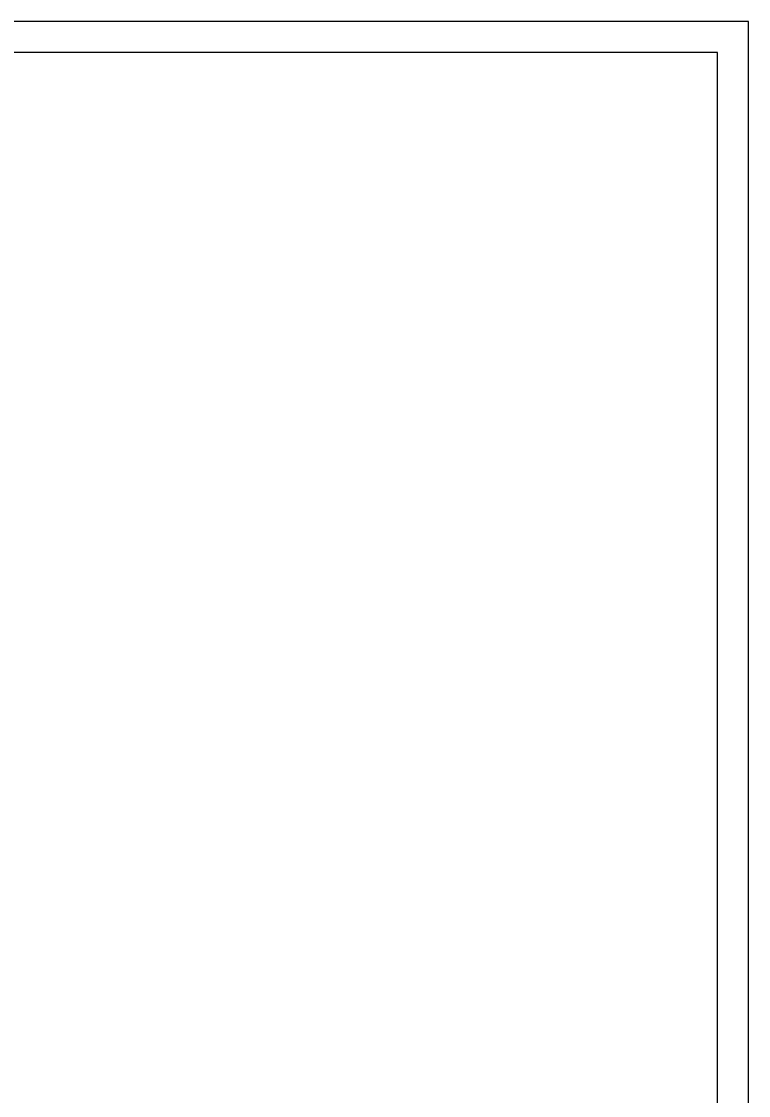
# Model space of a CAD drawing. Header units: millimetres. Extents: x 56 to 215, y 47 to 103.
# Drawn here: x 91.75 to 97.63, y 93.98 to 102.66 of the extents above; entities that cross this region are included whole.
import ezdxf

# ---------------------------------------------------------------- set-up
doc = ezdxf.new("R2010")
doc.units = ezdxf.units.MM
doc.layers.add('G_Acotación', color=171, linetype='Continuous')
doc.styles.add('Acotacion', font='ARIALN.TTF')
doc.dimstyles.new('Lenin_50', dxfattribs={"dimtxt": 0.3, "dimasz": 0.08, "dimexe": 0.15, "dimexo": 0.2, "dimgap": 0.03, "dimtad": 2, "dimtih": 1, "dimtoh": 1, "dimlfac": -1, "dimzin": 4, "dimdsep": 46, "dimtxsty": 'Acotacion', "dimblk": 'ARCHTICK', "dimcen": 0.08, "dimclrd": 256, "dimclre": 256, "dimclrt": 4, "dimazin": 1, "dimtm": 1e-09, "dimtfac": 1, "dimtmove": 2, "dimatfit": 2, "dimfxl": 1, "dimtolj": 1, "dimlwd": 13, "dimlwe": 18, "dimarcsym": 0})

# ---------------------------------------------------------------- blocks, each defined once
blk = doc.blocks.new('_ArchTick')
at = {"color": 0, "linetype": 'ByBlock', "const_width": 0.15}
blk.add_lwpolyline([(-0.5, -0.5), (0.5, 0.5)], dxfattribs=at)
blk = doc.blocks.new('*D100')
at = {"layer": 'Defpoints', "color": 0, "transparency": 16777216}
for p in [(89.3255, 99.1087), (90.8255, 99.1087), (89.3255, 86.6087)]:
    blk.add_point(p, dxfattribs=at)
at = {"layer": 'G_Acotación', "lineweight": 18, "transparency": 16777216}
for p, q in [((89.5255, 99.1087), (90.9755, 99.1087)), ((89.5255, 86.6087), (90.9755, 86.6087))]:
    blk.add_line(p, q, dxfattribs=at)
at = {"layer": 'G_Acotación', "lineweight": 13, "transparency": 16777216}
blk.add_line((90.8255, 86.6087), (90.8255, 99.1087), dxfattribs=at)
at = {"layer": 'G_Acotación', "lineweight": 13, "transparency": 16777216, "xscale": 0.08, "yscale": 0.08, "zscale": 0.08}
for p, rotation in [((90.8255, 99.1087), 90), ((90.8255, 86.6087), 270)]:
    blk.add_blockref('_ArchTick', p, dxfattribs=dict(at, rotation=rotation))
at = {"layer": 'G_Acotación', "color": 4, "lineweight": 5, "transparency": 16777216, "insert": (91.3542, 92.8587), "char_height": 0.3, "attachment_point": 5, "style": 'Acotacion'}
blk.add_mtext('\\A1;12.500', dxfattribs=at)

msp = doc.modelspace()

# ---------------------------------------------------------------- linework, layer by layer
at = {"lineweight": 5}
for points in [[(97.6255, 75.1029), (97.6255, 102.6587), (56.5755, 102.6587), (56.5755, 75.1029)], [(97.3755, 75.3529), (97.3755, 102.4087), (56.8255, 102.4087), (56.8255, 75.3529)]]:
    msp.add_lwpolyline(points, close=True, dxfattribs=at)

# ---------------------------------------------------------------- dimensions: what is measured, and where the dimension line sits
at = {"layer": 'G_Acotación', "lineweight": 5}
dim = msp.add_linear_dim(base=(90.8255, 99.1087), p1=(89.3255, 86.6087), p2=(89.3255, 99.1087), angle=90, dimstyle='Lenin_50', override={"dimdec": 3, "dimfxl": 0.06}, dxfattribs=at)
dim.commit()
dim.dimension.update_dxf_attribs({"geometry": '*D100', "text_midpoint": (91.3542, 92.8587)})

doc.saveas('drawing.dxf')
